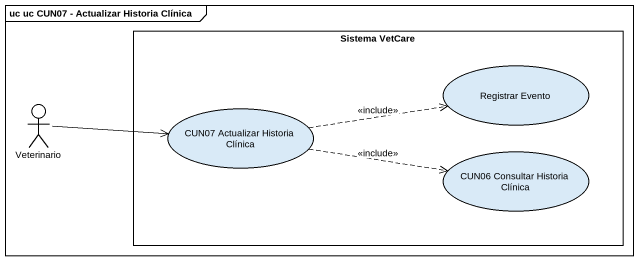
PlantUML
@startuml
mainframe uc uc CUN07 - Actualizar Historia Clínica
rectangle "Sistema VetCare" as Sistema_VetCare {
  usecase "Registrar Evento" as Registrar_Evento
  usecase "CUN07 Actualizar Historia Clínica" as CUN07_Actualizar_Historia
  usecase "CUN06 Consultar Historia Clínica" as CUN06_Consultar_Historia
}
actor Veterinario
Veterinario -right-> CUN07_Actualizar_Historia
CUN07_Actualizar_Historia .right.> Registrar_Evento : <<include>>
CUN07_Actualizar_Historia .right.> CUN06_Consultar_Historia : <<include>>
@enduml
